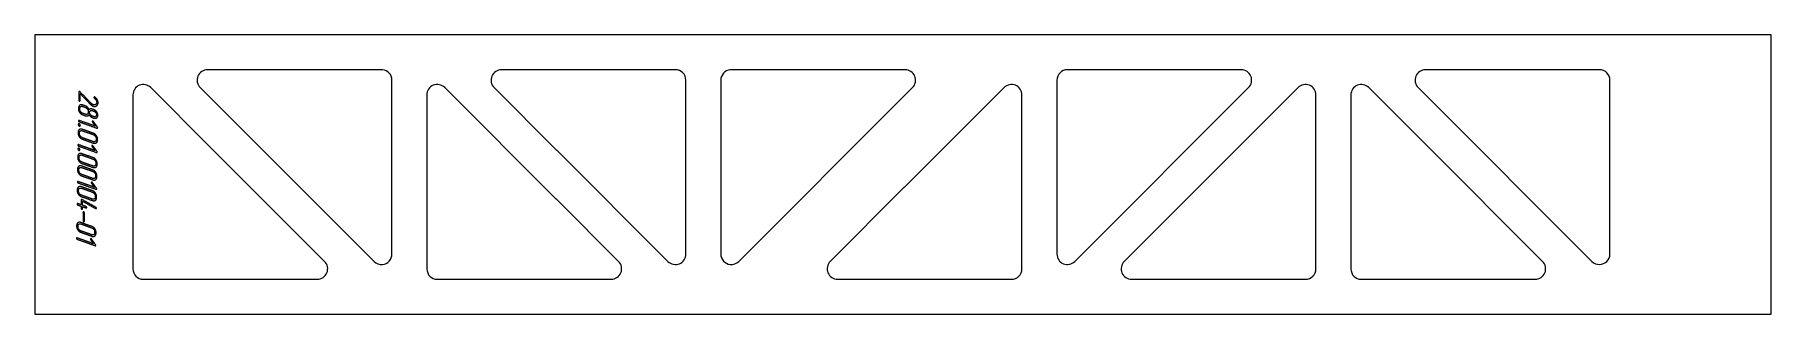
# Model space of a CAD drawing. Header units: millimetres. Extents: x 522 to 3007, y 0 to 400.
import ezdxf

# ---------------------------------------------------------------- set-up
doc = ezdxf.new("R2010")
doc.units = ezdxf.units.MM
doc.linetypes.add('K5LT32770', pattern=[0])
doc.layers.add('Engraving', color=7, linetype='Continuous')

msp = doc.modelspace()

# ---------------------------------------------------------------- linework, layer by layer
at = {"color": 143, "linetype": 'K5LT32770', "lineweight": 15, "true_color": 0x33acca}
for p, q in [((521.6, 400), (521.6, 0)), ((770.4, 400), (521.6, 400)), ((1019.2, 400), (770.4, 400)), ((770.4, 400), (770.4, 400)), ((1019.3, 400), (1019.2, 400)), ((1268, 400), (1019.3, 400)), ((1268.2, 400), (1268, 400)), ((1516.9, 400), (1268.2, 400)), ((1517.1, 400), (1516.9, 400)), ((1765.7, 400), (1517.1, 400)), ((1766, 400), (1765.7, 400)), ((2014.6, 400), (1766, 400)), ((2014.8, 400), (2014.6, 400)), ((2263.5, 400), (2014.8, 400)), ((2263.6, 400), (2263.5, 400)), ((2512.4, 400), (2263.6, 400)), ((2761.2, 400), (2512.4, 400)), ((2512.4, 400), (2512.4, 400)), ((3007, 400), (2761.2, 400)), ((3007, 0), (3007, 400)), ((770.4, 350), (769, 350)), ((770.4, 350), (770.4, 350)), ((1017.8, 350), (770.4, 350)), ((1268, 350), (1189.7, 350)), ((1268.2, 350), (1268, 350)), ((1438.5, 350), (1268.2, 350)), ((1765.7, 350), (1518.5, 350)), ((1766, 350), (1765.7, 350)), ((1767.3, 350), (1766, 350)), ((2014.6, 350), (1999.6, 350)), ((2014.8, 350), (2014.6, 350)), ((2248.3, 350), (2014.8, 350)), ((2512.4, 350), (2512.2, 350)), ((2512.4, 350), (2512.4, 350)), ((2761.2, 350), (2512.4, 350)), ((770.4, 241.6), (687.7, 324.4)), ((758.4, 324.4), (770.4, 312.4)), ((1032.8, 86.2), (1032.8, 335)), ((1268, 164.8), (1108.4, 324.4)), ((1179.1, 324.4), (1268, 235.5)), ((1453.5, 86.2), (1453.5, 335)), ((1503.5, 335), (1503.5, 86.2)), ((1766, 312.5), (1777.9, 324.4)), ((1909, 324.4), (1766, 181.4)), ((1984.6, 335), (1984.6, 86.2)), ((2014.8, 80.3), (2259, 324.4)), ((2329.7, 324.4), (2263.6, 258.4)), ((2512.4, 242.9), (2430.9, 324.4)), ((2501.6, 324.4), (2512.4, 313.6)), ((2776, 86.2), (2776, 335)), ((662.1, 313.8), (662.1, 65)), ((770.4, 312.4), (770.4, 312.4)), ((770.4, 312.4), (1007.2, 75.6)), ((1082.8, 313.8), (1082.8, 65)), ((1529.1, 75.6), (1765.7, 312.2)), ((1765.7, 312.2), (1766, 312.5)), ((1934.6, 65), (1934.6, 313.8)), ((2355.3, 65), (2355.3, 313.8)), ((2405.3, 313.8), (2405.3, 65)), ((2512.4, 313.6), (2512.4, 313.6)), ((2512.4, 313.6), (2750.4, 75.6)), ((2263.5, 258.2), (2080.9, 75.6)), ((2263.6, 258.4), (2263.5, 258.2)), ((770.4, 241.6), (770.4, 241.6)), ((936.5, 75.6), (770.4, 241.6)), ((1268, 235.5), (1268.2, 235.3)), ((1268.2, 235.3), (1427.9, 75.6)), ((2512.4, 242.9), (2512.4, 242.9)), ((2679.7, 75.6), (2512.4, 242.9)), ((1765.7, 181.2), (1660.2, 75.6)), ((1766, 181.4), (1765.7, 181.2)), ((1268.2, 164.6), (1268, 164.8)), ((1357.2, 75.6), (1268.2, 164.6)), ((2010.2, 75.6), (2014.6, 80)), ((2014.6, 80), (2014.8, 80.3)), ((677.1, 50), (770.4, 50)), ((770.4, 50), (925.9, 50)), ((770.4, 50), (770.4, 50)), ((1097.8, 50), (1268, 50)), ((1268, 50), (1268.2, 50)), ((1268.2, 50), (1346.6, 50)), ((1670.8, 50), (1765.7, 50)), ((1765.7, 50), (1766, 50)), ((1766, 50), (1919.6, 50)), ((2091.5, 50), (2263.5, 50)), ((2263.5, 50), (2263.6, 50)), ((2263.6, 50), (2340.3, 50)), ((2420.3, 50), (2512.4, 50)), ((2512.4, 50), (2669.1, 50)), ((2512.4, 50), (2512.4, 50)), ((1517.1, 0), (1765.7, 0)), ((1765.7, 0), (1766, 0)), ((1766, 0), (2014.6, 0)), ((2014.6, 0), (2014.8, 0)), ((2014.8, 0), (2263.5, 0)), ((2263.5, 0), (2263.6, 0)), ((2263.6, 0), (2512.4, 0)), ((2512.4, 0), (2761.2, 0)), ((2512.4, 0), (2512.4, 0)), ((2761.2, 0), (3007, 0)), ((521.6, 0), (770.4, 0)), ((770.4, 0), (770.4, 0)), ((770.4, 0), (1019.2, 0)), ((1019.2, 0), (1019.3, 0)), ((1019.3, 0), (1268, 0)), ((1268, 0), (1268.2, 0)), ((1268.2, 0), (1516.9, 0)), ((1516.9, 0), (1517.1, 0))]:
    msp.add_line(p, q, dxfattribs=at)
for centre, start, end in [((769, 335), 90, 225), ((1017.8, 335), 84.4065, 90), ((1017.8, 335), 84.3151, 84.4065), ((1017.8, 335), 0, 84.3151), ((1189.7, 335), 90, 225), ((1438.5, 335), 0, 90), ((1518.5, 335), 96.264, 180), ((1518.5, 335), 95.3902, 96.264), ((1518.5, 335), 90, 95.3902), ((1767.3, 335), 315, 90), ((1999.6, 335), 90, 180), ((2248.3, 335), 315, 90), ((2512.2, 335), 90, 225), ((2761, 335), 0, 89.007), ((677.1, 313.8), 45, 180), ((1097.8, 313.8), 45, 180), ((1919.6, 313.8), 0, 135), ((2340.3, 313.8), 0, 135), ((2420.3, 313.8), 45, 180), ((925.9, 65), 270, 45), ((1017.8, 86.2), 225, 275.5935), ((1017.8, 86.2), 275.6849, 0), ((1346.6, 65), 270, 45), ((1438.5, 86.2), 225, 0), ((1518.5, 86.2), 180, 263.736), ((1518.5, 86.2), 264.6098, 315), ((1670.8, 65), 135, 270), ((1999.6, 86.2), 180, 315), ((2091.5, 65), 135, 270), ((2669.1, 65), 270, 45), ((2761, 86.2), 225, 270.993), ((2761, 86.2), 270.993, 0), ((677.1, 65), 180, 270), ((1017.8, 86.2), 275.5935, 275.6849), ((1097.8, 65), 180, 270), ((1518.5, 86.2), 263.736, 264.6098), ((1919.6, 65), 270, 0), ((2340.3, 65), 270, 0), ((2420.3, 65), 180, 270)]:
    msp.add_arc(centre, 15, start, end, dxfattribs=at)
at = {"layer": 'Engraving', "color": 143, "linetype": 'K5LT32770', "lineweight": 15, "true_color": 0x33acca}
for points, knots in [([(590.1, 285.5), (587.6, 286.4), (585.9, 288.7), (584.2, 291.1), (584.3, 293.6), (584.3, 294.6), (584.3, 295.6), (584.3, 297.9), (586.1, 299.1), (587.8, 300.3), (590.3, 299.4), (592.3, 298.7), (594.3, 298), (595.8, 297.5), (597.2, 296.1), (598.6, 294.8), (599.5, 292.9), (600.4, 293.6), (601.6, 293.8), (602.8, 294), (604.2, 293.5), (605.2, 293.1), (606.2, 292.8), (608.5, 291.9), (610.4, 289.5), (611.2, 288.3), (611.6, 287.1), (611.8, 286.6), (611.9, 286), (612, 285.6), (612, 285.3), (612, 285), (612, 284.7), (612, 282.2), (610.2, 281), (609.4, 280.5), (608.3, 280.4), (607.8, 280.4), (607.2, 280.5), (606.9, 280.5), (606.6, 280.6), (606.3, 280.7), (606, 280.8), (605, 281.2), (604, 281.5), (602.5, 282.1), (601.4, 283), (600.3, 284), (599.4, 285.4), (598.7, 284.3), (597.2, 283.9), (595.7, 283.5), (594.1, 284.1), (592.1, 284.8), (590.1, 285.5)], [0, 0, 0, 0.069393, 0.069393, 0.136763, 0.136763, 0.162477, 0.162477, 0.215501, 0.215501, 0.272777, 0.272777, 0.327076, 0.327076, 0.37198, 0.37198, 0.423378, 0.423378, 0.452658, 0.452658, 0.486994, 0.486994, 0.514796, 0.514796, 0.583789, 0.583789, 0.618826, 0.618826, 0.634276, 0.634276, 0.643045, 0.643045, 0.651025, 0.651025, 0.70577, 0.70577, 0.732268, 0.732268, 0.745917, 0.745917, 0.754281, 0.754281, 0.762702, 0.762702, 0.790403, 0.790403, 0.828631, 0.828631, 0.869254, 0.869254, 0.904259, 0.904259, 0.945682, 0.945682, 1, 1, 1]), ([(584.5, 306.4), (584.6, 312.4), (584.7, 318.3), (584.7, 318.7), (585, 318.9), (585.3, 319.1), (585.8, 318.9), (586, 318.8), (586.2, 318.6), (594.4, 310.2), (602.5, 301.8), (602.9, 301.5), (603.3, 301.1), (603.6, 300.8), (603.9, 300.6), (604.7, 300.1), (605.4, 299.8), (607.4, 299.1), (608.8, 300.2), (609.5, 300.7), (609.9, 301.6), (610.3, 302.4), (610.3, 303.4), (610.3, 304.8), (609.6, 306.2), (608.8, 307.7), (607, 309.1), (606.7, 309.3), (606.5, 309.6), (606.4, 309.8), (606.4, 310.2), (606.4, 310.6), (606.6, 310.8), (606.9, 311), (607.3, 310.9), (607.5, 310.8), (607.7, 310.7), (610.1, 309), (611.3, 306.8), (612.3, 304.8), (612.3, 302.8), (612.3, 299.9), (610.3, 298.4), (608.2, 296.7), (605.4, 297.8), (604.4, 298.1), (603.5, 298.7), (602.6, 299.4), (601.4, 300.5), (594, 308.1), (586.6, 315.7), (586.5, 310.7), (586.5, 305.7), (586.5, 305.4), (586.1, 305.2), (585.8, 305), (585.5, 305.1), (585.1, 305.2), (584.8, 305.6), (584.5, 306), (584.5, 306.4)], [0, 0, 0, 0.101594, 0.101594, 0.10754, 0.10754, 0.114168, 0.114168, 0.119033, 0.119033, 0.318707, 0.318707, 0.327524, 0.327524, 0.335022, 0.335022, 0.34912, 0.34912, 0.379881, 0.379881, 0.394432, 0.394432, 0.410585, 0.410585, 0.435741, 0.435741, 0.468754, 0.468754, 0.474699, 0.474699, 0.480204, 0.480204, 0.486299, 0.486299, 0.492635, 0.492635, 0.496061, 0.496061, 0.54164, 0.54164, 0.577532, 0.577532, 0.620339, 0.620339, 0.664526, 0.664526, 0.682767, 0.682767, 0.706533, 0.706533, 0.88741, 0.88741, 0.973033, 0.973033, 0.978851, 0.978851, 0.984906, 0.984906, 0.992121, 0.992121, 1, 1, 1]), ([(585, 275.5), (584.5, 275.6), (584.2, 276), (584, 276.4), (584, 276.8), (584, 277), (584.3, 277.4), (584.5, 277.6), (585, 277.4), (596.7, 273.3), (608.4, 269.1), (606.3, 272), (604.2, 274.9), (603.9, 275.3), (603.9, 275.7), (603.9, 276.1), (604.2, 276.3), (604.5, 276.5), (604.9, 276.3), (605.1, 276.2), (605.6, 275.8), (608.5, 271.7), (611.4, 267.7), (611.7, 267.3), (611.7, 266.9), (611.7, 266.5), (611.4, 266.3), (611.1, 266.1), (610.7, 266.2), (597.8, 270.9), (585, 275.5)], [0, 0, 0, 0.012077, 0.012077, 0.022929, 0.022929, 0.031476, 0.031476, 0.041671, 0.041671, 0.359967, 0.359967, 0.45156, 0.45156, 0.462436, 0.462436, 0.471606, 0.471606, 0.481173, 0.481173, 0.492232, 0.492232, 0.620153, 0.620153, 0.630864, 0.630864, 0.63979, 0.63979, 0.64932, 0.64932, 1, 1, 1]), ([(590.2, 287.5), (592.1, 286.8), (594.1, 286.1), (595.7, 285.5), (596.9, 286.2), (598.1, 286.9), (598.1, 288.6), (598.1, 289.6), (598.2, 290.6), (598.2, 292.3), (597, 293.9), (595.9, 295.4), (594.3, 296), (592.3, 296.7), (590.3, 297.4), (588.7, 298), (587.5, 297.2), (586.3, 296.4), (586.3, 294.9), (586.3, 293.9), (586.3, 292.9), (586.2, 291.2), (587.4, 289.6), (588.5, 288.1), (590.2, 287.5)], [0, 0, 0, 0.110784, 0.110784, 0.187842, 0.187842, 0.262402, 0.262402, 0.314863, 0.314863, 0.406461, 0.406461, 0.500782, 0.500782, 0.611566, 0.611566, 0.688414, 0.688414, 0.761432, 0.761432, 0.813893, 0.813893, 0.90557, 0.90557, 1, 1, 1]), ([(604, 283.5), (605, 283.2), (606, 282.8), (607.7, 282.2), (608.8, 283), (610, 283.7), (610, 285.4), (610, 287), (608.9, 288.6), (607.8, 290.2), (606.1, 290.8), (605.1, 291.1), (604.1, 291.5), (602.5, 292.1), (601.3, 291.3), (600.1, 290.6), (600.1, 288.9), (600.1, 287.3), (601.2, 285.7), (602.3, 284.1), (604, 283.5)], [0, 0, 0, 0.071895, 0.071895, 0.169734, 0.169734, 0.263471, 0.263471, 0.379787, 0.379787, 0.500056, 0.500056, 0.571951, 0.571951, 0.66979, 0.66979, 0.763527, 0.763527, 0.878917, 0.878917, 1, 1, 1]), ([(589.6, 250.7), (587.1, 251.5), (585.4, 253.9), (583.7, 256.3), (583.7, 258.8), (583.7, 259.8), (583.8, 260.8), (583.8, 263.1), (585.5, 264.3), (587.3, 265.5), (589.8, 264.6), (597.7, 261.8), (605.6, 258.9), (608, 258.1), (609.7, 255.7), (611.5, 253.4), (611.5, 250.9), (611.4, 249.9), (611.4, 248.9), (611.4, 246.4), (609.6, 245.3), (607.9, 244.1), (605.4, 245), (597.5, 247.8), (589.6, 250.7)], [0, 0, 0, 0.070543, 0.070543, 0.139535, 0.139535, 0.165754, 0.165754, 0.219815, 0.219815, 0.27822, 0.27822, 0.499702, 0.499702, 0.569646, 0.569646, 0.638945, 0.638945, 0.665163, 0.665163, 0.720498, 0.720498, 0.778518, 0.778518, 1, 1, 1]), ([(586.9, 270.4), (586.9, 269.8), (586.4, 269.5), (585.9, 269.2), (585.4, 269.4), (584.8, 269.6), (584.4, 270.1), (583.9, 270.7), (583.9, 271.4), (583.9, 272.1), (584.4, 272.4), (584.8, 272.6), (585.4, 272.4), (585.8, 272.3), (586.3, 271.7), (586.9, 271.1), (586.9, 270.4)], [0, 0, 0, 0.106978, 0.106978, 0.218195, 0.218195, 0.350746, 0.350746, 0.49562, 0.49562, 0.609617, 0.609617, 0.725219, 0.725219, 0.846001, 0.846001, 1, 1, 1]), ([(589.6, 252.7), (597.5, 249.8), (605.4, 247), (607, 246.4), (608.2, 247.2), (609.4, 247.9), (609.4, 249.6), (609.5, 250.6), (609.5, 251.6), (609.5, 253.2), (608.4, 254.8), (607.2, 256.4), (605.6, 257), (597.7, 259.8), (589.8, 262.6), (588.2, 263.2), (587, 262.4), (585.8, 261.6), (585.7, 260.1), (585.7, 259.1), (585.7, 258.1), (585.7, 256.5), (586.8, 254.9), (587.9, 253.3), (589.6, 252.7)], [0, 0, 0, 0.266235, 0.266235, 0.312463, 0.312463, 0.357073, 0.357073, 0.388579, 0.388579, 0.443593, 0.443593, 0.500256, 0.500256, 0.766491, 0.766491, 0.812658, 0.812658, 0.856512, 0.856512, 0.888018, 0.888018, 0.942508, 0.942508, 1, 1, 1]), ([(589, 215.8), (586.6, 216.7), (584.8, 219.1), (583.1, 221.5), (583.2, 224), (583.2, 225), (583.2, 225.9), (583.2, 228.2), (585, 229.5), (586.7, 230.7), (589.2, 229.8), (597.1, 227), (605.1, 224.1), (607.4, 223.3), (609.2, 220.9), (610.9, 218.5), (610.9, 216), (610.9, 215), (610.9, 214), (610.8, 211.6), (609.1, 210.4), (607.3, 209.3), (604.8, 210.2), (596.9, 213), (589, 215.8)], [0, 0, 0, 0.070543, 0.070543, 0.139535, 0.139535, 0.165754, 0.165754, 0.219815, 0.219815, 0.27822, 0.27822, 0.499702, 0.499702, 0.569646, 0.569646, 0.638945, 0.638945, 0.665163, 0.665163, 0.720498, 0.720498, 0.778518, 0.778518, 1, 1, 1]), ([(584.4, 240.6), (583.9, 240.8), (583.7, 241.2), (583.4, 241.6), (583.4, 242), (583.5, 242.2), (583.7, 242.6), (583.9, 242.8), (584.5, 242.6), (596.1, 238.5), (607.8, 234.3), (605.7, 237.2), (603.6, 240.1), (603.3, 240.5), (603.3, 240.8), (603.3, 241.3), (603.6, 241.4), (603.9, 241.6), (604.4, 241.5), (604.5, 241.4), (605, 241), (607.9, 236.9), (610.9, 232.9), (611.1, 232.5), (611.1, 232.1), (611.1, 231.7), (610.9, 231.5), (610.6, 231.3), (610.1, 231.4), (597.3, 236), (584.4, 240.6)], [0, 0, 0, 0.012077, 0.012077, 0.022929, 0.022929, 0.031476, 0.031476, 0.041671, 0.041671, 0.359967, 0.359967, 0.45156, 0.45156, 0.462436, 0.462436, 0.471606, 0.471606, 0.481173, 0.481173, 0.492232, 0.492232, 0.620153, 0.620153, 0.630864, 0.630864, 0.63979, 0.63979, 0.64932, 0.64932, 1, 1, 1]), ([(586.3, 235.5), (586.3, 235), (585.8, 234.7), (585.4, 234.4), (584.8, 234.6), (584.3, 234.8), (583.8, 235.3), (583.4, 235.9), (583.4, 236.6), (583.4, 237.3), (583.8, 237.5), (584.3, 237.8), (584.9, 237.6), (585.2, 237.4), (585.8, 236.9), (586.3, 236.3), (586.3, 235.5)], [0, 0, 0, 0.106978, 0.106978, 0.218195, 0.218195, 0.350746, 0.350746, 0.49562, 0.49562, 0.609617, 0.609617, 0.725219, 0.725219, 0.846001, 0.846001, 1, 1, 1]), ([(589, 217.8), (596.9, 215), (604.9, 212.2), (606.5, 211.6), (607.7, 212.4), (608.9, 213.1), (608.9, 214.8), (608.9, 215.8), (608.9, 216.7), (608.9, 218.4), (607.8, 220), (606.7, 221.6), (605, 222.1), (597.1, 225), (589.2, 227.8), (587.6, 228.4), (586.4, 227.6), (585.2, 226.8), (585.2, 225.2), (585.2, 224.2), (585.1, 223.3), (585.1, 221.6), (586.2, 220), (587.3, 218.4), (589, 217.8)], [0, 0, 0, 0.266235, 0.266235, 0.312463, 0.312463, 0.357073, 0.357073, 0.388579, 0.388579, 0.443593, 0.443593, 0.500256, 0.500256, 0.766491, 0.766491, 0.812658, 0.812658, 0.856512, 0.856512, 0.888018, 0.888018, 0.942508, 0.942508, 1, 1, 1]), ([(588.7, 198.1), (586.3, 198.9), (584.6, 201.3), (582.8, 203.7), (582.9, 206.2), (582.9, 207.2), (582.9, 208.2), (582.9, 210.5), (584.7, 211.7), (586.4, 212.9), (588.9, 212), (596.9, 209.2), (604.8, 206.4), (607.1, 205.5), (608.9, 203.1), (610.6, 200.8), (610.6, 198.3), (610.6, 197.3), (610.6, 196.3), (610.5, 193.8), (608.8, 192.7), (607, 191.5), (604.5, 192.4), (596.6, 195.2), (588.7, 198.1)], [0, 0, 0, 0.070543, 0.070543, 0.139535, 0.139535, 0.165754, 0.165754, 0.219815, 0.219815, 0.27822, 0.27822, 0.499702, 0.499702, 0.569646, 0.569646, 0.638945, 0.638945, 0.665163, 0.665163, 0.720498, 0.720498, 0.778518, 0.778518, 1, 1, 1]), ([(588.7, 200.1), (596.7, 197.2), (604.6, 194.4), (606.2, 193.8), (607.4, 194.6), (608.6, 195.3), (608.6, 197), (608.6, 198), (608.6, 199), (608.7, 200.6), (607.5, 202.2), (606.4, 203.8), (604.7, 204.4), (596.8, 207.2), (588.9, 210), (587.3, 210.6), (586.1, 209.8), (584.9, 209), (584.9, 207.5), (584.9, 206.5), (584.9, 205.5), (584.8, 203.9), (585.9, 202.3), (587, 200.7), (588.7, 200.1)], [0, 0, 0, 0.266235, 0.266235, 0.312463, 0.312463, 0.357073, 0.357073, 0.388579, 0.388579, 0.443593, 0.443593, 0.500256, 0.500256, 0.766491, 0.766491, 0.812658, 0.812658, 0.856512, 0.856512, 0.888018, 0.888018, 0.942508, 0.942508, 1, 1, 1]), ([(588.2, 168.4), (585.8, 169.3), (584.1, 171.7), (582.4, 174.1), (582.4, 176.6), (582.4, 177.5), (582.4, 178.5), (582.5, 180.8), (584.2, 182.1), (586, 183.3), (588.5, 182.4), (596.4, 179.6), (604.3, 176.7), (606.7, 175.9), (608.4, 173.5), (610.2, 171.1), (610.1, 168.6), (610.1, 167.6), (610.1, 166.6), (610.1, 164.2), (608.3, 163), (606.5, 161.9), (604.1, 162.8), (596.2, 165.6), (588.2, 168.4)], [0, 0, 0, 0.070543, 0.070543, 0.139535, 0.139535, 0.165754, 0.165754, 0.219815, 0.219815, 0.27822, 0.27822, 0.499702, 0.499702, 0.569646, 0.569646, 0.638945, 0.638945, 0.665163, 0.665163, 0.720498, 0.720498, 0.778518, 0.778518, 1, 1, 1]), ([(583.6, 188), (583.1, 188.2), (582.8, 188.6), (582.6, 189), (582.6, 189.4), (582.6, 189.6), (582.9, 190), (583.1, 190.2), (583.6, 190), (595.3, 185.9), (607, 181.7), (604.9, 184.6), (602.8, 187.5), (602.5, 187.9), (602.5, 188.2), (602.5, 188.7), (602.8, 188.9), (603.1, 189), (603.5, 188.9), (603.7, 188.8), (604.2, 188.4), (607.1, 184.3), (610, 180.3), (610.3, 179.9), (610.3, 179.5), (610.3, 179.1), (610, 178.9), (609.7, 178.7), (609.3, 178.8), (596.4, 183.4), (583.6, 188)], [0, 0, 0, 0.012077, 0.012077, 0.022929, 0.022929, 0.031476, 0.031476, 0.041671, 0.041671, 0.359967, 0.359967, 0.45156, 0.45156, 0.462436, 0.462436, 0.471606, 0.471606, 0.481173, 0.481173, 0.492232, 0.492232, 0.620153, 0.620153, 0.630864, 0.630864, 0.63979, 0.63979, 0.64932, 0.64932, 1, 1, 1]), ([(588.3, 170.4), (596.2, 167.6), (604.1, 164.8), (605.7, 164.2), (606.9, 164.9), (608.1, 165.7), (608.1, 167.3), (608.1, 168.3), (608.2, 169.3), (608.2, 171), (607, 172.6), (605.9, 174.1), (604.3, 174.7), (596.3, 177.6), (588.4, 180.4), (586.8, 181), (585.6, 180.2), (584.4, 179.4), (584.4, 177.8), (584.4, 176.8), (584.4, 175.8), (584.4, 174.2), (585.5, 172.6), (586.6, 171), (588.3, 170.4)], [0, 0, 0, 0.266235, 0.266235, 0.312463, 0.312463, 0.357073, 0.357073, 0.388579, 0.388579, 0.443593, 0.443593, 0.500256, 0.500256, 0.766491, 0.766491, 0.812658, 0.812658, 0.856512, 0.856512, 0.888018, 0.888018, 0.942508, 0.942508, 1, 1, 1]), ([(590, 154), (590, 152.5), (590, 151), (589.9, 150.6), (589.6, 150.4), (589.3, 150.2), (588.9, 150.3), (588.6, 150.4), (588.3, 150.8), (588, 151.2), (588, 151.7), (588, 153.2), (588, 154.7), (585.5, 155.6), (583.1, 156.4), (582.6, 156.6), (582.3, 157), (582.1, 157.4), (582.1, 157.8), (582.1, 158), (582.3, 158.4), (582.6, 158.6), (583.1, 158.4), (585.6, 157.5), (588.1, 156.7), (588.1, 160.1), (588.2, 163.6), (588.2, 164.1), (588.5, 164.2), (588.7, 164.4), (589.1, 164.3), (589.3, 164.2), (589.4, 164.2), (599.2, 158.6), (609.1, 153.1), (609.5, 152.9), (609.7, 152.6), (609.8, 152.2), (609.9, 151.9), (609.9, 151.5), (609.6, 151.3), (609.3, 151), (608.9, 151.2), (608.8, 151.3), (608.7, 151.3), (599.4, 156.5), (590.1, 161.7), (590.1, 158.8), (590, 156), (592.5, 155.1), (595, 154.2), (595.3, 154.1), (595.6, 153.6), (596, 153.2), (596, 152.8), (596, 152.5), (595.7, 152.2), (595.4, 152), (595, 152.2), (592.5, 153.1), (590, 154)], [0, 0, 0, 0.030642, 0.030642, 0.03759, 0.03759, 0.044819, 0.044819, 0.053433, 0.053433, 0.062843, 0.062843, 0.093485, 0.093485, 0.147073, 0.147073, 0.156669, 0.156669, 0.165287, 0.165287, 0.172075, 0.172075, 0.180175, 0.180175, 0.233763, 0.233763, 0.304687, 0.304687, 0.311939, 0.311939, 0.31912, 0.31912, 0.321762, 0.321762, 0.552209, 0.552209, 0.56054, 0.56054, 0.567805, 0.567805, 0.574891, 0.574891, 0.582456, 0.582456, 0.584885, 0.584885, 0.801487, 0.801487, 0.860039, 0.860039, 0.913779, 0.913779, 0.92243, 0.92243, 0.931575, 0.931575, 0.938347, 0.938347, 0.94626, 0.94626, 1, 1, 1]), ([(587.4, 117.3), (585, 118.2), (583.3, 120.6), (581.5, 123), (581.6, 125.4), (581.6, 126.4), (581.6, 127.4), (581.6, 129.7), (583.4, 130.9), (585.2, 132.2), (587.6, 131.3), (595.6, 128.4), (603.5, 125.6), (605.8, 124.8), (607.6, 122.4), (609.4, 120), (609.3, 117.5), (609.3, 116.5), (609.3, 115.5), (609.2, 113.1), (607.5, 111.9), (605.7, 110.8), (603.2, 111.7), (595.3, 114.5), (587.4, 117.3)], [0, 0, 0, 0.070543, 0.070543, 0.139535, 0.139535, 0.165754, 0.165754, 0.219815, 0.219815, 0.27822, 0.27822, 0.499702, 0.499702, 0.569646, 0.569646, 0.638945, 0.638945, 0.665163, 0.665163, 0.720498, 0.720498, 0.778518, 0.778518, 1, 1, 1]), ([(587.5, 119.3), (595.4, 116.5), (603.3, 113.7), (604.9, 113.1), (606.1, 113.8), (607.3, 114.6), (607.3, 116.2), (607.3, 117.2), (607.3, 118.2), (607.4, 119.9), (606.2, 121.5), (605.1, 123), (603.4, 123.6), (595.5, 126.5), (587.6, 129.3), (586, 129.9), (584.8, 129.1), (583.6, 128.3), (583.6, 126.7), (583.6, 125.7), (583.6, 124.7), (583.5, 123.1), (584.6, 121.5), (585.8, 119.9), (587.5, 119.3)], [0, 0, 0, 0.266235, 0.266235, 0.312463, 0.312463, 0.357073, 0.357073, 0.388579, 0.388579, 0.443593, 0.443593, 0.500256, 0.500256, 0.766491, 0.766491, 0.812658, 0.812658, 0.856512, 0.856512, 0.888018, 0.888018, 0.942508, 0.942508, 1, 1, 1]), ([(590.7, 133.8), (590.8, 139.8), (590.9, 145.8), (590.9, 146.2), (591.2, 146.4), (591.5, 146.5), (591.9, 146.4), (592.1, 146.3), (592.5, 145.9), (592.9, 145.6), (592.8, 145.1), (592.7, 139.1), (592.7, 133.1), (592.6, 132.8), (592.3, 132.6), (592, 132.4), (591.6, 132.5), (591.3, 132.6), (591, 133), (590.7, 133.4), (590.7, 133.8)], [0, 0, 0, 0.394619, 0.394619, 0.418756, 0.418756, 0.443086, 0.443086, 0.468355, 0.468355, 0.500986, 0.500986, 0.895605, 0.895605, 0.918124, 0.918124, 0.941566, 0.941566, 0.969499, 0.969499, 1, 1, 1]), ([(582.3, 107.3), (581.8, 107.5), (581.5, 107.9), (581.3, 108.2), (581.3, 108.7), (581.3, 108.8), (581.6, 109.3), (581.8, 109.5), (582.3, 109.3), (594, 105.1), (605.7, 100.9), (603.6, 103.8), (601.5, 106.7), (601.2, 107.1), (601.2, 107.5), (601.2, 107.9), (601.5, 108.1), (601.8, 108.3), (602.2, 108.2), (602.4, 108.1), (602.9, 107.6), (605.8, 103.6), (608.7, 99.5), (609, 99.2), (609, 98.8), (609, 98.4), (608.7, 98.2), (608.4, 97.9), (608, 98.1), (595.1, 102.7), (582.3, 107.3)], [0, 0, 0, 0.012077, 0.012077, 0.022929, 0.022929, 0.031476, 0.031476, 0.041671, 0.041671, 0.359967, 0.359967, 0.45156, 0.45156, 0.462436, 0.462436, 0.471606, 0.471606, 0.481173, 0.481173, 0.492232, 0.492232, 0.620153, 0.620153, 0.630864, 0.630864, 0.63979, 0.63979, 0.64932, 0.64932, 1, 1, 1])]:
    msp.add_open_spline(points, degree=2, knots=knots, dxfattribs=at)

doc.saveas('drawing.dxf')
